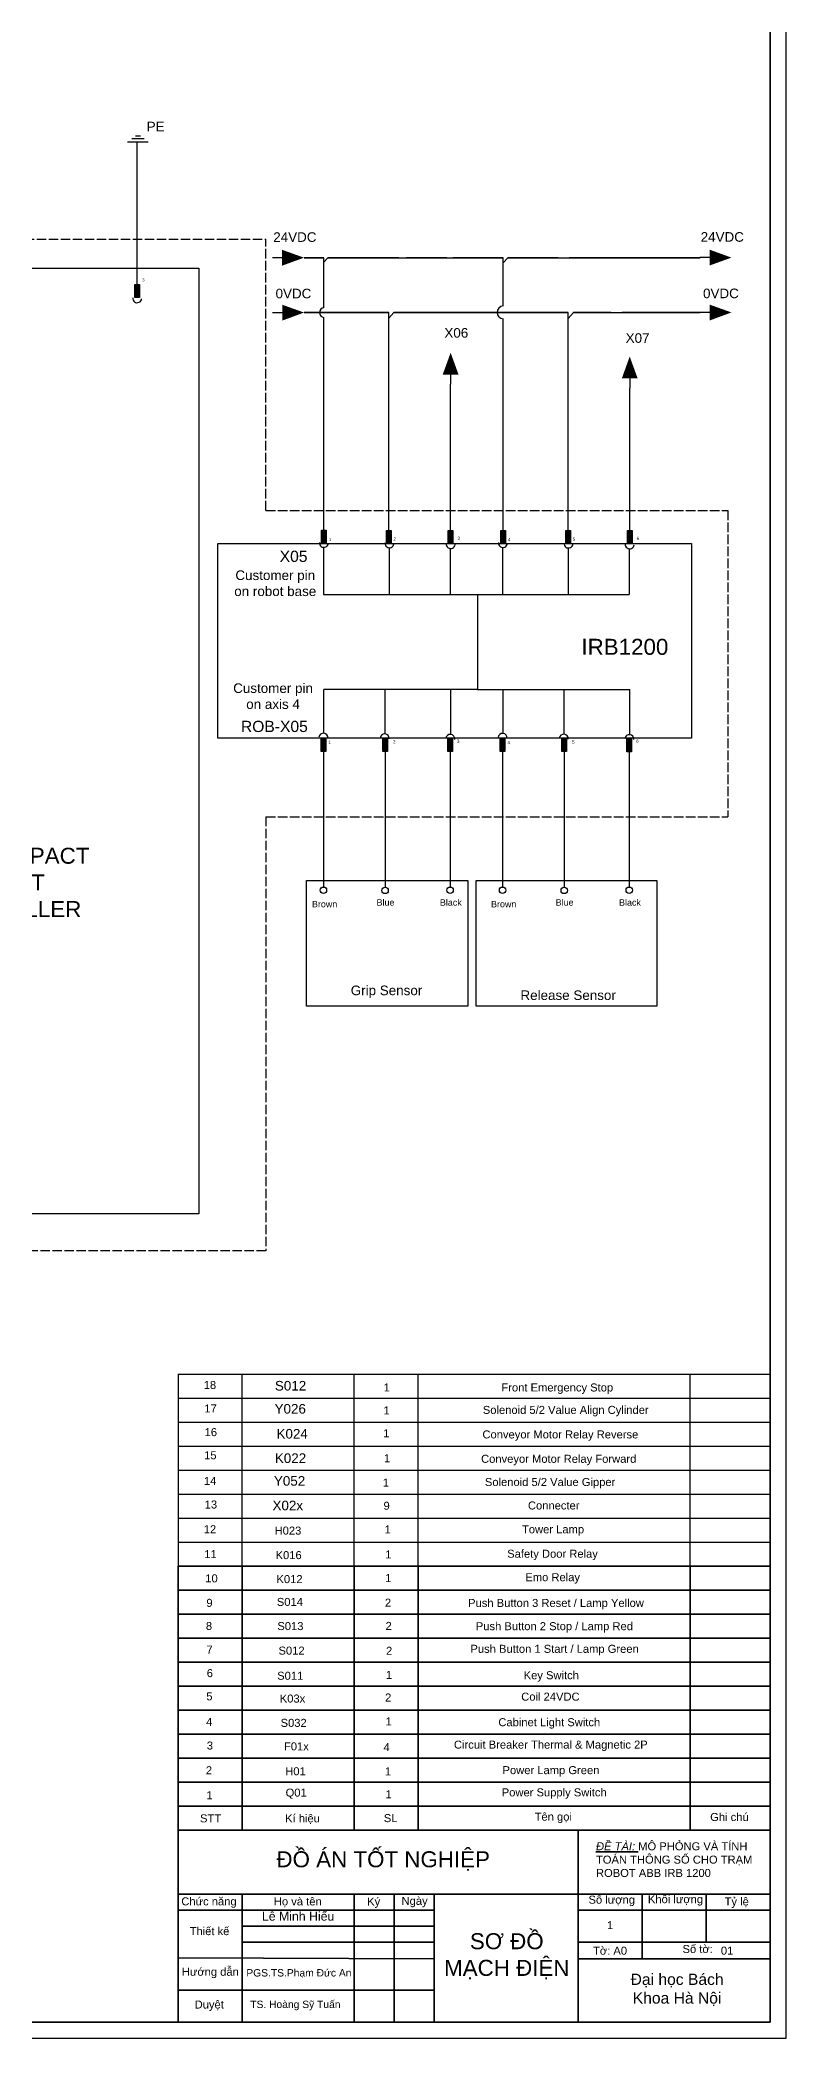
# Model space of a CAD drawing. Header units: inches. Extents: x 202 to 3097, y 126 to 1215.
# Drawn here: x 1158 to 1391, y 134 to 758 of the extents above; entities that cross this region are included whole.
import ezdxf

# ---------------------------------------------------------------- set-up
doc = ezdxf.new("R2010")
doc.units = ezdxf.units.IN
doc.header["$MEASUREMENT"] = 0
doc.linetypes.add('AM_ISO02W050x2', pattern=[3.75, 3, -0.75])
doc.layers.add('0-netdam', color=7, linetype='Continuous', lineweight=30)
doc.layers.add('NetManh', color=7, linetype='Continuous', lineweight=15)
for name, color, linetype in [('FORMAT', 7, 'Continuous'), ('LOC', 8, 'Continuous'), ('Nét đứt', 7, 'AM_ISO02W050x2'), ('PDF2_Text', 7, 'Continuous'), ('SYMS', 7, 'Continuous'), ('YEL_14_THHN', 2, 'Continuous')]:
    doc.layers.add(name, color=color, linetype=linetype)
doc.styles.add('Arial', font='arial.ttf')
doc.styles.add('Kiểu 1', font='arial.ttf', dxfattribs={"height": 5})
doc.styles.get("Standard").update_dxf_attribs({"font": 'arial.ttf'})

# ---------------------------------------------------------------- blocks, each defined once
blk = doc.blocks.new('*U21')
blk.add_line((0, -7.46), (0, -192.46))
blk = doc.blocks.new('*U22')
at = {"color": 0, "linetype": 'ByBlock', "lineweight": -2, "transparency": 16777216, "rotation": 90}
for p in [(1193.33, 341.43), (1193.33, 333.93), (1193.33, 326.43), (1193.33, 318.93), (1193.33, 311.43), (1193.33, 303.93), (1193.33, 296.43), (1193.33, 288.93)]:
    blk.add_blockref('*U21', p, dxfattribs=at)

msp = doc.modelspace()

# ---------------------------------------------------------------- linework, layer by layer
for p, q in [((1390.8, 133.93), (1390.8, 974.93)), ((1184.94, 726.49), (1191.47, 726.49)), ((1186.37, 727.5), (1190.17, 727.5)), ((1187.48, 728.39), (1189.01, 728.39)), ((1187.99, 681.89), (1187.99, 726.49)), ((1233.28, 690.25), (1230.28, 690.25)), ((1246.37, 674.62), (1246.37, 690.26)), ((1246.37, 688.91), (1247.63, 690.26)), ((1269.73, 690.25), (1286.7, 690.25)), ((1271.35, 690.25), (1272.08, 690.25)), ((1302.35, 675.19), (1302.35, 690.25)), ((1302.35, 688.64), (1303.86, 690.25)), ((1319.59, 690.25), (1323.06, 690.25)), ((1366.88, 690.29), (1363.88, 690.29)), ((1233.33, 673.08), (1230.33, 673.08)), ((1246.37, 605.09), (1246.37, 671.6)), ((1266.68, 605.06), (1266.68, 673.12)), ((1266.68, 671.41), (1268.23, 673.12)), ((1302.35, 605.03), (1302.35, 671.13)), ((1322.66, 605), (1322.66, 673.12)), ((1322.66, 671.24), (1324.34, 673.12)), ((1336.04, 673.12), (1339.55, 673.12)), ((1366.93, 673.12), (1363.93, 673.12)), ((1285.96, 653.72), (1285.96, 650.72)), ((1285.96, 605.05), (1285.96, 650.72)), ((1341.94, 652.52), (1341.94, 649.52)), ((1341.94, 604.99), (1341.94, 649.52)), ((1246.19, 599.76), (1246.19, 584.97)), ((1266.7, 599.61), (1266.7, 584.97)), ((1302.17, 599.7), (1302.17, 584.97)), ((1322.68, 599.55), (1322.68, 584.97)), ((1285.82, 599.37), (1285.82, 584.97)), ((1341.8, 599.31), (1341.8, 584.97)), ((1246.19, 584.97), (1341.8, 584.97)), ((1294.4, 584.97), (1294.4, 555.3)), ((1294.4, 555.3), (1246.35, 555.3)), ((1246.35, 541.66), (1246.35, 555.3)), ((1265.47, 541.42), (1265.47, 555.3)), ((1285.98, 541.27), (1285.98, 555.3)), ((1294.4, 555.3), (1341.96, 555.3)), ((1302.33, 541.61), (1302.33, 555.3)), ((1321.45, 541.36), (1321.45, 555.3)), ((1341.96, 541.21), (1341.96, 555.3)), ((1246.21, 535.98), (1246.21, 493.61)), ((1265.48, 535.97), (1265.48, 493.53)), ((1285.8, 535.94), (1285.8, 493.61)), ((1302.19, 535.92), (1302.19, 493.61)), ((1321.46, 535.91), (1321.46, 493.53)), ((1341.78, 535.88), (1341.78, 493.61)), ((1220.8, 281.43), (1220.8, 341.43)), ((1255.8, 281.43), (1255.8, 341.43)), ((1275.8, 281.43), (1275.8, 341.43)), ((1360.8, 281.43), (1360.8, 341.43)), ((201.8, 133.93), (1390.8, 133.93))]:
    msp.add_line(p, q)
at = {"lineweight": 35}
for p, q in [((1385.8, 969.93), (1385.8, 138.93)), ((1200.8, 198.93), (1200.8, 138.93)), ((1220.8, 178.93), (1220.8, 138.93)), ((1220.8, 168.93), (1280.8, 168.93)), ((1325.8, 173.93), (1385.8, 173.93)), ((1220.8, 163.93), (1280.8, 163.93)), ((1325.8, 163.93), (1385.8, 163.93)), ((1200.8, 159), (1280.8, 158.71)), ((1325.8, 158.71), (1385.8, 158.71)), ((1385.8, 138.93), (221.8, 138.93))]:
    msp.add_line(p, q, dxfattribs=at)
for points in [[(1091.83, 687.04), (1207.29, 687.04), (1207.29, 391.46), (1091.83, 391.46)], [(1187.27, 677.79), (1187.27, 681.89), (1188.72, 681.89), (1188.72, 677.79)], [(1213.23, 600.95), (1361.29, 600.95), (1361.29, 540.12), (1213.23, 540.12)], [(1245.65, 600.99), (1245.65, 605.09), (1247.1, 605.09), (1247.1, 600.99)], [(1265.96, 600.96), (1265.96, 605.06), (1267.41, 605.06), (1267.41, 600.96)], [(1285.23, 600.95), (1285.23, 605.05), (1286.69, 605.05), (1286.69, 600.95)], [(1301.63, 600.93), (1301.63, 605.03), (1303.08, 605.03), (1303.08, 600.93)], [(1321.94, 600.9), (1321.94, 605), (1323.39, 605), (1323.39, 600.9)], [(1341.22, 600.89), (1341.22, 604.99), (1342.67, 604.99), (1342.67, 600.89)], [(1246.93, 540.08), (1246.93, 535.98), (1245.48, 535.98), (1245.48, 540.08)], [(1266.21, 540.07), (1266.21, 535.97), (1264.76, 535.97), (1264.76, 540.07)], [(1286.52, 540.04), (1286.52, 535.94), (1285.07, 535.94), (1285.07, 540.04)], [(1302.91, 540.02), (1302.91, 535.92), (1301.46, 535.92), (1301.46, 540.02)], [(1322.19, 540.01), (1322.19, 535.91), (1320.74, 535.91), (1320.74, 540.01)], [(1342.5, 539.98), (1342.5, 535.88), (1341.05, 535.88), (1341.05, 539.98)], [(1291.3, 495.68), (1291.3, 456.34), (1240.95, 456.34), (1240.95, 495.68)], [(1350.39, 495.68), (1350.39, 456.34), (1293.89, 456.34), (1293.89, 495.68)]]:
    msp.add_lwpolyline(points, close=True)
msp.add_lwpolyline([(1200.8, 341.43), (1200.8, 281.43), (1385.8, 281.43)])
for centre in [(1246.21, 492.61), (1265.48, 492.53), (1285.8, 492.61), (1302.19, 492.61), (1321.46, 492.53), (1341.78, 492.61)]:
    msp.add_circle(centre, 1)
for centre, radius, start, end in [((1187.99, 677.59), 1.4, 174.40588, 354.40588), ((1246.49, 673.11), 1.51, 94.51416, 265.48584), ((1302.53, 673.16), 2.04, 95.06357, 264.93643), ((1246.33, 601.15), 1.4, 174.40588, 354.40588), ((1266.83, 601), 1.4, 174.40588, 354.40588), ((1285.96, 600.76), 1.4, 174.40588, 354.40588), ((1302.31, 601.09), 1.4, 174.40588, 354.40588), ((1322.81, 600.94), 1.4, 174.40588, 354.40588), ((1341.94, 600.7), 1.4, 174.40588, 354.40588), ((1246.21, 540.27), 1.4, 354.40588, 174.40588), ((1265.34, 540.03), 1.4, 354.40588, 174.40588), ((1285.84, 539.88), 1.4, 354.40588, 174.40588), ((1302.19, 540.21), 1.4, 354.40588, 174.40588), ((1321.32, 539.97), 1.4, 354.40588, 174.40588), ((1341.82, 539.82), 1.4, 354.40588, 174.40588)]:
    msp.add_arc(centre, radius, start, end)
at = {"layer": '0-netdam', "lineweight": 35, "transparency": 33554559}
for points in [[(1233.28, 692.73), (1240.14, 690.26), (1233.28, 690.25)], [(1240.14, 690.26), (1233.28, 690.25), (1233.28, 687.77)], [(1366.88, 692.77), (1373.73, 690.29), (1366.88, 690.29)], [(1373.73, 690.29), (1366.88, 690.29), (1366.88, 687.81)], [(1233.33, 675.56), (1240.14, 673.12), (1233.33, 673.08)], [(1366.93, 675.59), (1373.73, 673.16), (1366.93, 673.12)], [(1240.14, 673.12), (1233.33, 673.08), (1233.33, 670.6)], [(1373.73, 673.16), (1366.93, 673.12), (1366.93, 670.64)], [(1283.48, 653.72), (1285.96, 660.57), (1285.96, 653.72)], [(1285.96, 660.57), (1285.96, 653.72), (1288.44, 653.72)], [(1339.46, 652.52), (1341.94, 659.37), (1341.94, 652.52)], [(1341.94, 659.37), (1341.94, 652.52), (1344.42, 652.52)]]:
    msp.add_solid(points, dxfattribs=at)
at = {"layer": 'FORMAT', "lineweight": 35}
for p, q in [((1200.8, 198.93), (1385.8, 198.93)), ((1325.8, 198.93), (1325.8, 138.93)), ((1200.8, 178.93), (1325.8, 178.93)), ((1255.8, 138.93), (1255.8, 178.93)), ((1268.3, 138.93), (1268.3, 178.93)), ((1280.8, 178.93), (1280.8, 138.93)), ((1325.8, 178.93), (1385.8, 178.93)), ((1345.8, 178.93), (1345.8, 158.71)), ((1365.8, 178.93), (1365.8, 163.93)), ((1200.8, 173.93), (1280.8, 173.93)), ((1200.8, 148.93), (1280.8, 148.93))]:
    msp.add_line(p, q, dxfattribs=at)
at = {"layer": 'LOC', "lineweight": 35, "transparency": 33554559}
for points in [[(1188.72, 677.79), (1187.27, 677.79), (1188.72, 681.89)], [(1187.27, 677.79), (1188.72, 681.89), (1187.27, 681.89)], [(1247.1, 600.99), (1245.65, 600.99), (1247.1, 605.09)], [(1245.65, 600.99), (1247.1, 605.09), (1245.65, 605.09)], [(1267.41, 600.96), (1265.96, 600.96), (1267.41, 605.06)], [(1265.96, 600.96), (1267.41, 605.06), (1265.96, 605.06)], [(1286.69, 600.95), (1285.23, 600.95), (1286.69, 605.05)], [(1285.23, 600.95), (1286.69, 605.05), (1285.23, 605.05)], [(1303.08, 600.93), (1301.63, 600.93), (1303.08, 605.03)], [(1301.63, 600.93), (1303.08, 605.03), (1301.63, 605.03)], [(1323.39, 600.9), (1321.94, 600.9), (1323.39, 605)], [(1321.94, 600.9), (1323.39, 605), (1321.94, 605)], [(1342.67, 600.89), (1341.22, 600.89), (1342.67, 604.99)], [(1341.22, 600.89), (1342.67, 604.99), (1341.22, 604.99)], [(1245.48, 540.08), (1246.93, 540.08), (1245.48, 535.98)], [(1246.93, 540.08), (1245.48, 535.98), (1246.93, 535.98)], [(1264.76, 540.07), (1266.21, 540.07), (1264.76, 535.97)], [(1266.21, 540.07), (1264.76, 535.97), (1266.21, 535.97)], [(1285.07, 540.04), (1286.52, 540.04), (1285.07, 535.94)], [(1286.52, 540.04), (1285.07, 535.94), (1286.52, 535.94)], [(1301.46, 540.02), (1302.91, 540.02), (1301.46, 535.92)], [(1302.91, 540.02), (1301.46, 535.92), (1302.91, 535.92)], [(1320.74, 540.01), (1322.19, 540.01), (1320.74, 535.91)], [(1322.19, 540.01), (1320.74, 535.91), (1322.19, 535.91)], [(1341.05, 539.98), (1342.5, 539.98), (1341.05, 535.88)], [(1342.5, 539.98), (1341.05, 535.88), (1342.5, 535.88)]]:
    msp.add_solid(points, dxfattribs=at)
at = {"layer": 'NetManh', "lineweight": 35}
for p, q in [((1385.8, 281.43), (1200.8, 281.43)), ((1385.8, 273.93), (1200.8, 273.93)), ((1385.8, 266.43), (1200.8, 266.43)), ((1385.8, 258.93), (1200.8, 258.93)), ((1385.8, 251.43), (1200.8, 251.43)), ((1385.8, 243.93), (1200.8, 243.93)), ((1385.8, 236.43), (1200.8, 236.43)), ((1385.8, 228.93), (1200.8, 228.93)), ((1385.8, 221.43), (1200.8, 221.43)), ((1385.8, 213.93), (1200.8, 213.93)), ((1385.8, 206.43), (1200.8, 206.43)), ((1200.8, 206.43), (1200.8, 198.93)), ((1385.8, 206.43), (1385.8, 198.93))]:
    msp.add_line(p, q, dxfattribs=at)
at = {"layer": 'Nét đứt'}
for p, q in [((1228.24, 611.24), (1228.24, 696.01)), ((1228.24, 611.24), (1372.64, 611.24)), ((1228.24, 515.58), (1228.24, 379.89)), ((1228.24, 515.58), (1372.64, 515.58))]:
    msp.add_line(p, q, dxfattribs=at)
for points in [[(1228.24, 379.89), (954.09, 379.89), (954.09, 696.01), (1228.24, 696.01)], [(1372.64, 611.24), (1372.64, 515.58)]]:
    msp.add_lwpolyline(points, dxfattribs=at)
at = {"layer": 'SYMS', "lineweight": 35}
for p, q in [((1200.8, 206.43), (1200.8, 281.43)), ((1220.8, 281.43), (1220.8, 198.93)), ((1255.8, 281.43), (1255.8, 198.93)), ((1275.8, 281.43), (1275.8, 198.93)), ((1360.8, 281.43), (1360.8, 198.93))]:
    msp.add_line(p, q, dxfattribs=at)
at = {"layer": 'YEL_14_THHN', "color": 0, "lineweight": 35}
for p, q in [((1240.14, 690.26), (1246.37, 690.26)), ((1247.63, 690.26), (1269.73, 690.25)), ((1272.08, 690.25), (1284.75, 690.25)), ((1286.7, 690.25), (1302.35, 690.25)), ((1303.86, 690.25), (1319.59, 690.25)), ((1323.06, 690.25), (1363.98, 690.25)), ((1240.14, 673.12), (1266.68, 673.12)), ((1268.23, 673.12), (1322.66, 673.12)), ((1324.34, 673.12), (1336.04, 673.12)), ((1339.55, 673.12), (1363.98, 673.12))]:
    msp.add_line(p, q, dxfattribs=at)

# ---------------------------------------------------------------- block references
msp.add_blockref('*U22', (0, 0))

# ---------------------------------------------------------------- texts
at = {"lineweight": 35, "attachment_point": 1}
for s, insert, char_height, width in [('{\\fArial|b0|i1|c163|p34;\\LĐỀ TÀI:} MÔ PHỎNG VÀ TÍNH TOÁN THÔNG SỐ CHO TRẠM ROBOT ABB IRB 1200', (1331.39, 195.1), 2.5, 51.0713), ('Tỷ lệ', (1371.59, 177.85), 2.5, 12.1047), ('Tờ: A0', (1330.47, 162.47), 2.5, 13.2719), ('Số tờ: ', (1358.44, 163), 2.5, 17), (' {\\H1.25x;Hướng dẫn}', (1201.16, 155.89), 2, 20.3032), ('{\\fTimes New Roman|b0|i0|c0|p18; \\fArial|b0|i0|c0|p34;\\H1.25x;Duyệt}', (1205.2, 145.65), 2, 10)]:
    msp.add_mtext(s, dxfattribs=dict(at, insert=insert, char_height=char_height, width=width))
at = {"layer": 'FORMAT', "lineweight": 35}
for s, insert, char_height, width, attachment_point in [('\\pxqc; ĐỒ ÁN TỐT NGHIỆP', (1203.78, 192.29), 5, 120.2739, 1), ('{\\H0.7273x; \\H1.24995x;Chức năng\\fTimes New Roman|b0|i0|c0|p18;\\H0.72x;^I \\H1.11129x;      }', (1201, 177.89), 2.75, 18.8816, 1), ('{\\H0.90909x; \\H1x;Họ và tên\\fTimes New Roman|b0|i0|c0|p18;\\H0.72x;^I \\H1.11129x;      }', (1229.74, 177.87), 2.75, 22.4786, 1), ('{\\H0.7273x; \\H1.24995x; Ký\\fTimes New Roman|b0|i0|c0|p18;^I\\H0.72x; \\H1.11129x;      }', (1258.13, 177.83), 2.75, 23.2319, 1), ('{\\H0.90909x; Ngày\\H0.72x;^I\\fTimes New Roman|b0|i0|c0|p18; \\H1.11129x;      }', (1269.65, 178.05), 2.75, 22.6497, 1), ('Số lượng', (1329.05, 178.42), 2.5, 18.0222, 1), ('Khối lượng', (1347.62, 178.57), 2.5, 20, 1), ('{\\H0.6364x; \\H1.42849x;Thiết kế\\fTimes New Roman|b0|i0|c0|p18; \\H1x; \\fArial|b0|i0|c0|p34;\\H0.80014x;  }', (1203.71, 168.59), 2.75, 13.2147, 1), ('Lê Minh Hiếu', (1226.98, 173.37), 2.75, 27.9957, 1), ('1', (1334.84, 170.46), 2.5, 3.7002, 1), ('SƠ ĐỒ MẠCH ĐIỆN', (1303.51, 166.69), 5, 39.4166, 2), ('01', (1370.42, 162.48), 2.5, 3.7002, 1), ('PGS.TS.Phạm Đức An', (1222.11, 155.46), 2.3, 33.1191, 1), ('Đại học Bách Khoa Hà Nội', (1356.74, 154.03), 3.5, 41.4479, 2), ('TS. Hoàng Sỹ Tuấn', (1223.33, 145.6), 2.3, 30.8698, 1)]:
    msp.add_mtext(s, dxfattribs=dict(at, insert=insert, char_height=char_height, width=width, attachment_point=attachment_point))
at = {"layer": 'NetManh', "lineweight": 35, "char_height": 2.5, "attachment_point": 1}
for s, width, heights, insert in [('18', 2.5, [0], (1208.79, 339.26)), ('1', 2.5, [0], (1265.03, 338.49)), ('\\pxqc;Front Emergency Stop', 57.2009, [2.57], (1290.69, 338.47)), ('17', 2.5, [0], (1208.98, 331.91)), ('1', 2.5, [0], (1264.95, 331.28)), ('\\pxqc;Solenoid 5/2 Value Align Cylinder', 57.2009, [2.57], (1293.34, 331.46)), ('16', 2.5, [0], (1209.07, 324.51)), ('1', 2.5, [0], (1264.92, 324.16)), ('\\pxqc;Conveyor Motor Relay Reverse', 53.4407, [2.76], (1293.54, 323.8)), ('15', 2.5, [0], (1208.92, 317.28)), ('1', 2.5, [0], (1265.13, 316.37)), ('\\pxqc;Conveyor Motor Relay Forward', 53.4407, [2.76], (1293.02, 316.18)), ('14', 2.5, [0], (1208.85, 309.26)), ('1', 2.5, [0], (1264.74, 308.76)), ('\\pxqc;Solenoid 5/2 Value Gipper', 47.8498, [2.76], (1293.13, 308.93)), ('13', 2.5, [0], (1209.09, 301.9)), ('9', 2.5, [0], (1264.99, 301.51)), ('\\pxqc;Connecter', 34.0952, [3.28], (1301.13, 301.6)), ('12', 2.5, [0], (1208.79, 294.17)), ('H023', 11.8945, [0], (1230.95, 293.75)), ('1', 2.5, [0], (1265.32, 294.09)), ('\\pxqc;Tower Lamp', 34.0952, [3.28], (1300.92, 294.15)), ('11', 2.5, [0], (1208.96, 286.39)), ('\\pxqc;K016', 11.8945, [0], (1229.38, 286.08)), ('1', 2.5, [0], (1265.53, 286.3)), ('\\pxqc;Safety Door Relay', 34.0952, [3.28], (1300.76, 286.52)), ('10', 2.5, [0], (1209.28, 278.82)), ('K012', 11.8945, [0], (1231.53, 278.59)), ('1', 2.5, [0], (1265.49, 278.9)), ('\\pxqc;Emo Relay', 49.8332, [0], (1292.94, 279.18)), ('9', 2.5, [0], (1209.61, 271.18)), ('S014', 11.8945, [0], (1231.64, 271.46)), ('2', 2.5, [0], (1265.41, 271.22)), ('\\pxqc;Push Button 3 Reset / Lamp Yellow', 61.5981, [1.88], (1288.09, 271.14)), ('8', 2.5, [0], (1209.46, 263.95)), ('S013', 11.8945, [0], (1231.8, 263.91)), ('\\pxqc;Push Button 2 Stop / Lamp Red', 58.2353, [0], (1289.27, 263.88)), ('7', 2.5, [0], (1209.65, 256.59)), ('S012', 11.8945, [0], (1232.16, 256.25)), ('2', 2.5, [0], (1265.77, 256.19)), ('\\pxqc;Push Button 1 Start / Lamp Green', 67.7728, [0], (1284.57, 256.8)), ('6', 2.5, [0], (1209.74, 249.2)), ('S011', 11.8945, [0], (1231.75, 248.39)), ('1', 2.5, [0], (1265.72, 248.66)), ('\\pxqc;Key Switch', 50.6796, [0], (1292.08, 248.55)), ('5', 2.5, [0], (1209.59, 241.96)), ('K03x', 11.8945, [0], (1232.56, 241.26)), ('2', 2.5, [0], (1265.48, 241.59)), ('\\pxqc;Coil 24VDC', 33.0024, [4.09], (1300.65, 241.86)), ('4', 2.5, [0], (1209.52, 233.95)), ('S032', 11.8945, [0], (1232.82, 233.67)), ('Cabinet Light Switch', 33.0024, [4.09], (1300.88, 233.87)), ('3', 2.5, [0], (1209.75, 226.58)), ('F01x', 11.8945, [0], (1233.87, 226.32)), ('4', 2.5, [0], (1264.99, 226.08)), ('Circuit Breaker Thermal & Magnetic 2P', 62.356, [4.71], (1287, 226.87)), ('2', 2.5, [0], (1209.45, 218.86)), ('H01', 11.8945, [0], (1234.27, 218.54)), ('Power Lamp Green', 30.8472, [3.41], (1302.18, 218.89)), ('1', 2.5, [0], (1265.4, 218.5)), ('1', 2.5, [0], (1209.63, 211.07)), ('Q01', 11.8945, [0], (1234.38, 211.87)), ('1', 2.5, [0], (1265.59, 211.35)), ('\\pxqc;Power Supply Switch', 36.7247, [4.08], (1299.98, 211.95)), ('STT ', 11.8945, [0], (1207.63, 203.82)), ('Kí hiệu ', 11.8945, [0], (1234.23, 203.83)), ('SL', 4.5241, [0], (1265.08, 203.9)), ('Tên gọi', 11.8945, [0], (1312.22, 204.36)), ('Ghi chú', 11.8945, [0], (1367.08, 204.25))]:
    msp.add_mtext_dynamic_manual_height_columns(s, width=width, gutter_width=12.5, heights=heights, dxfattribs=dict(at, insert=insert))
at = {"layer": 'NetManh', "lineweight": 35, "char_height": 2.5, "attachment_point": 1, "style": 'Arial'}
for s, insert in [('2', (1265.62, 263.96)), ('1', (1265.63, 234.13))]:
    msp.add_mtext_dynamic_manual_height_columns(s, width=2.5, gutter_width=12.5, heights=[0], dxfattribs=dict(at, insert=insert))
at = {"layer": 'PDF2_Text', "color": 7, "attachment_point": 7, "style": 'Kiểu 1'}
for s, insert, char_height, width in [('{\\C256;PE}', (1190.97, 729.75), 3, 16.6626), ('\\pxqc;{\\C256;24VDC}', (1229.01, 695.16), 3, 16.5347), ('\\pxqc;{\\C256;24VDC}', (1362.6, 695.2), 3, 16.5347), ('{\\C256;3}', (1189.52, 682.83), 1, 0.7847), ('\\pxqc;{\\C256;0VDC}', (1228.57, 677.52), 3, 16.5347), ('\\pxqc;{\\C256;0VDC}', (1362.17, 677.56), 3, 16.5347), ('{\\C256;X06}', (1284.01, 665.22), 3, 8.1837), ('{\\C256;X07}', (1340.67, 663.61), 3, 8.1837), ('{\\C256;1}', (1247.9, 601.71), 1, 0.7847), ('{\\C256;2}', (1268.11, 601.87), 1, 0.7847), ('{\\C256;3}', (1288.1, 602.08), 1, 0.7847), ('{\\C256;4}', (1303.88, 601.66), 1, 0.7847), ('{\\C256;5}', (1324.09, 601.81), 1, 0.7847), ('{\\C256;6}', (1344.08, 602.03), 1, 0.7847), ('{\\C256;X05}', (1232.53, 595.14), 3.5, 10.5341), ('\\pxqc;{\\C256;Customer pin on robot base}', (1217.79, 584.49), 3, 26.7126), ('\\pxqc;{\\C256;IRB1200}', (1324.61, 566.09), 5, 31.6323), ('\\pxqc;{\\C256;Customer pin on axis 4}', (1217.1, 549.2), 3, 26.7126), ('{\\C256;ROB-X05}', (1220.41, 541.99), 3.5, 10.5341), ('{\\C256;1}', (1247.75, 538.33), 1, 0.7847), ('{\\C256;2}', (1267.95, 538.48), 1, 0.7847), ('{\\C256;3}', (1287.94, 538.7), 1, 0.7847), ('{\\C256;4}', (1303.73, 538.27), 1, 0.7847), ('{\\C256;5}', (1323.93, 538.42), 1, 0.7847), ('{\\C256;6}', (1343.92, 538.64), 1, 0.7847), ('\\pxqc;{\\C256;IRC5 COMPACT ROBOT CONTROLLER}', (1117.45, 484.14), 5, 58.4442), ('{\\C256;Brown}', (1242.61, 487.24), 2, 5.9764), ('{\\C256;Blue}', (1262.81, 487.77), 2, 5.9764), ('{\\C256;Black}', (1282.61, 487.75), 2, 5.9764), ('{\\C256;Brown}', (1298.59, 487.24), 2, 5.9764), ('{\\C256;Blue}', (1318.79, 487.77), 2, 5.9764), ('{\\C256;Black}', (1338.6, 487.75), 2, 5.9764), ('\\pxqc;{\\C256;Grip Sensor}', (1248.97, 458.9), 3, 33.8935), ('\\pxqc;{\\C256;Release Sensor}', (1305.75, 458.26), 3, 33.8935), ('{\\C256;S012}', (1231.03, 336.22), 3, 16.6626), ('{\\C256;Y026}', (1230.94, 329.01), 3, 16.6626), ('{\\C256;K024}', (1231.54, 321.21), 3, 16.6626), ('{\\C256;K022}', (1231.02, 313.59), 3, 16.6626), ('{\\C256;Y052}', (1230.73, 306.48), 3, 16.6626), ('{\\C256;X02x}', (1230.29, 298.8), 3, 16.6626)]:
    msp.add_mtext(s, dxfattribs=dict(at, insert=insert, char_height=char_height, width=width))

doc.saveas('drawing.dxf')
